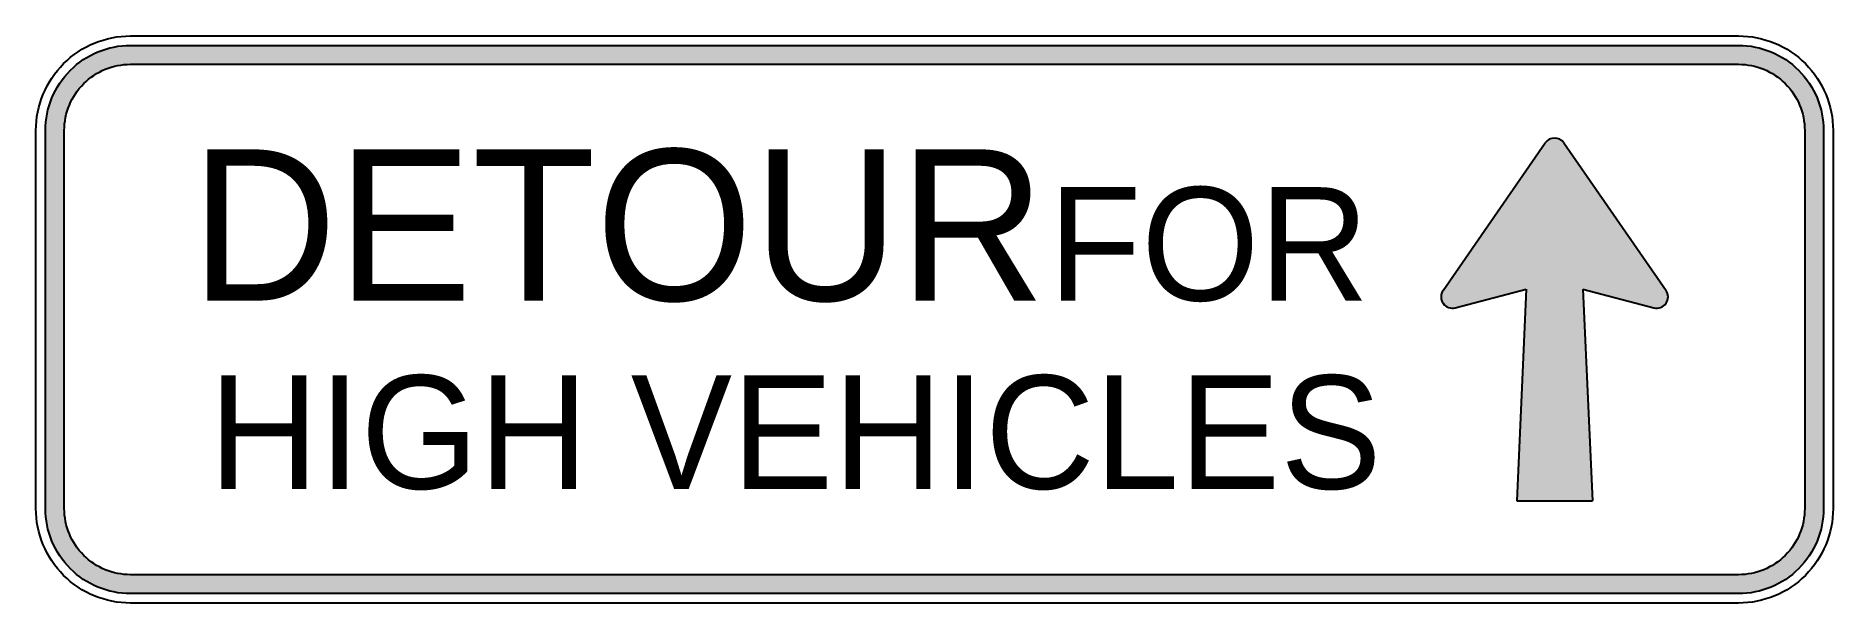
# Model space of a CAD drawing. Header units: millimetres. Extents: x 0 to 1900, y 0 to 600.
import ezdxf

# ---------------------------------------------------------------- set-up
doc = ezdxf.new("R2010")
doc.units = ezdxf.units.MM
doc.layers.add('L25', color=1, linetype='Continuous')
doc.layers.add('L35', color=3, linetype='Continuous')
doc.styles.add('FHWAD', font='')
doc.styles.get('FHWAD').set_extended_font_data('FHWA Series D2000EX')

# ---------------------------------------------------------------- blocks, each defined once
blk = doc.blocks.new('D1ARROW')
at = {"layer": 'L35'}
for p, q in [((-117.9, 222.8), (-9.9, 378.8)), ((9.9, 378.8), (117.9, 222.8)), ((-105, 204.4), (-30, 224)), ((-30, 224), (-40, 0)), ((30, 224), (105, 204.4)), ((30, 224), (40, 0)), ((-40, 0), (40, 0))]:
    blk.add_line(p, q, dxfattribs=at)
for centre, start, end in [((0, 372), 34.6952, 145.3048), ((-108, 216), 145.3048, 284.6593), ((108, 216), 255.3407, 34.6952)]:
    blk.add_arc(centre, 12, start, end, dxfattribs=at)
blk = doc.blocks.new('IBLK1')
at = {"layer": 'L35', "xscale": 0.1, "yscale": 0.1, "zscale": 0.1}
blk.add_blockref('D1ARROW', (12, 0), dxfattribs=at)

msp = doc.modelspace()

# ---------------------------------------------------------------- hatches: boundary and pattern name
at = {"layer": 'L25'}
h = msp.add_hatch(color=256, dxfattribs=at)
edge = h.paths.add_edge_path()
edge.add_line((100, 590), (1800, 590))
edge.add_arc((1800, 500), 90, 0, 90, ccw=False)
edge.add_line((1890, 500), (1890, 100))
edge.add_arc((1800, 100), 90, 270, 360, ccw=False)
edge.add_line((1800, 10), (100, 10))
edge.add_arc((100, 100), 90, 180, 270, ccw=False)
edge.add_line((10, 100), (10, 500))
edge.add_arc((100, 500), 90, 90, 180, ccw=False)
edge = h.paths.add_edge_path(flags=16)
edge.add_line((100, 570), (1800, 570))
edge.add_arc((1800, 500), 70, 0, 90, ccw=False)
edge.add_line((1870, 500), (1870, 100))
edge.add_arc((1800, 100), 70, 270, 360, ccw=False)
edge.add_line((1800, 30), (100, 30))
edge.add_arc((100, 100), 70, 180, 270, ccw=False)
edge.add_line((30, 100), (30, 500))
edge.add_arc((100, 500), 70, 90, 180, ccw=False)
msp.add_hatch(color=256, dxfattribs=at).paths.add_polyline_path([(1635.6, 332), (1710.6, 312.4, 0.696018), (1723.5, 330.8), (1615.5, 486.8, 0.523953), (1595.7, 486.8), (1487.7, 330.8, 0.696018), (1500.6, 312.4), (1575.6, 332), (1565.6, 108), (1645.6, 108)])

# ---------------------------------------------------------------- linework, layer by layer
for points in [[(100, 600), (1800, 600, -0.414214), (1900, 500), (1900, 100, -0.414214), (1800, 0), (100, 0, -0.414214), (0, 100), (0, 500, -0.414214)], [(100, 590), (1800, 590, -0.414214), (1890, 500), (1890, 100, -0.414214), (1800, 10), (100, 10, -0.414214), (10, 100), (10, 500, -0.414214)], [(100, 570), (1800, 570, -0.414214), (1870, 500), (1870, 100, -0.414214), (1800, 30), (100, 30, -0.414214), (30, 100), (30, 500, -0.414214)]]:
    msp.add_lwpolyline(points, format="xyb", close=True, dxfattribs=at)

# ---------------------------------------------------------------- block references
at = {"layer": 'L25', "xscale": 10, "yscale": 10, "zscale": 10}
msp.add_blockref('IBLK1', (1485.6, 108), dxfattribs=at)

# ---------------------------------------------------------------- texts
at = {"layer": 'L25', "style": 'FHWAD'}
for s, height, p in [('DETOUR', 160, (163.8, 320)), ('FOR', 120, (1070.6, 320))]:
    msp.add_text(s, height=height, dxfattribs=at).set_placement(p)
at = {"layer": 'L25', "char_height": 120, "attachment_point": 4, "style": 'FHWAD'}
for s, insert, width in [('HIGH', (182.9, 180), 361.769), ('VEHICLES', (628.9, 180), 733.322)]:
    msp.add_mtext(s, dxfattribs=dict(at, insert=insert, width=width))

doc.saveas('drawing.dxf')
